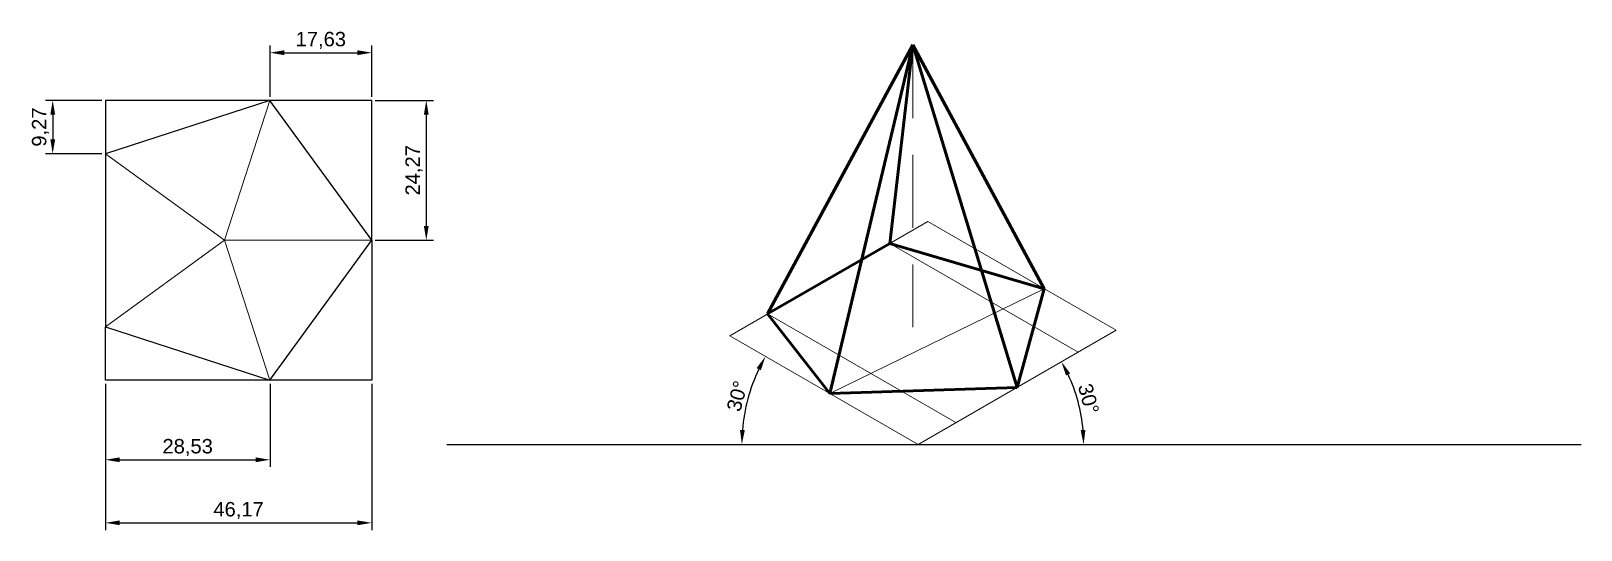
# Paper-space layout '2' of a CAD drawing. Header units: millimetres. Extents: x 18 to 287, y 39 to 126.
import ezdxf

# ---------------------------------------------------------------- set-up
doc = ezdxf.new("R2010")
doc.units = ezdxf.units.MM
doc.linetypes.add('HIDDEN', pattern=[9.525, 6.35, -3.175])
doc.styles.get("Standard").update_dxf_attribs({"font": 'arial.ttf'})
doc.dimstyles.new('ISO-25', dxfattribs={"dimtxt": 2.5, "dimasz": 2.5, "dimexe": 1.25, "dimexo": 0.625, "dimtad": 1, "dimtxsty": 'Standard', "dimcen": 2.5, "dimadec": 0, "dimazin": 0, "dimtfac": 1, "dimtmove": 0, "dimatfit": 3, "dimfxl": 1, "dimarcsym": 0})

# ---------------------------------------------------------------- blocks, each defined once
blk = doc.blocks.new('*D13')
at = {"color": 0, "lineweight": -2, "transparency": 16777216}
for p, q in [((59.73, 114.13), (59.73, 123.02)), ((62.23, 121.77), (74.86, 121.77)), ((77.36, 114.13), (77.36, 123.02))]:
    blk.add_line(p, q, dxfattribs=at)
at = {"color": 0, "lineweight": 15, "transparency": 16777216}
for points in [[(62.23, 122.19), (62.23, 121.35), (59.73, 121.77)], [(74.86, 122.19), (74.86, 121.35), (77.36, 121.77)]]:
    blk.add_solid(points, dxfattribs=at)
at = {"layer": 'Defpoints', "color": 0, "lineweight": 15, "transparency": 16777216}
for p in [(77.36, 121.77), (59.73, 113.5), (77.36, 113.5)]:
    blk.add_point(p, dxfattribs=at)
at = {"color": 0, "transparency": 16777216, "insert": (68.54, 123.9), "char_height": 2.5, "attachment_point": 5}
blk.add_mtext('17,63', dxfattribs=at)
blk = doc.blocks.new('*D14')
at = {"color": 0, "lineweight": -2, "transparency": 16777216}
for p, q in [((77.98, 113.5), (88.07, 113.5)), ((86.82, 111), (86.82, 91.73)), ((77.98, 89.23), (88.07, 89.23))]:
    blk.add_line(p, q, dxfattribs=at)
at = {"color": 0, "lineweight": 15, "transparency": 16777216}
for points in [[(86.4, 111), (87.24, 111), (86.82, 113.5)], [(86.4, 91.73), (87.24, 91.73), (86.82, 89.23)]]:
    blk.add_solid(points, dxfattribs=at)
at = {"layer": 'Defpoints', "color": 0, "lineweight": 15, "transparency": 16777216}
for p in [(77.36, 113.5), (77.36, 89.23), (86.82, 89.23)]:
    blk.add_point(p, dxfattribs=at)
at = {"color": 0, "transparency": 16777216, "insert": (84.69, 101.37), "char_height": 2.5, "attachment_point": 5, "rotation": 90}
blk.add_mtext('24,27', dxfattribs=at)
blk = doc.blocks.new('*D15')
at = {"color": 0, "lineweight": -2, "transparency": 16777216}
for p, q in [((30.57, 113.5), (20.81, 113.5)), ((22.06, 111), (22.06, 106.73)), ((30.57, 104.23), (20.81, 104.23))]:
    blk.add_line(p, q, dxfattribs=at)
at = {"color": 0, "lineweight": 15, "transparency": 16777216}
for points in [[(21.65, 111), (22.48, 111), (22.06, 113.5)], [(21.65, 106.73), (22.48, 106.73), (22.06, 104.23)]]:
    blk.add_solid(points, dxfattribs=at)
at = {"layer": 'Defpoints', "color": 0, "lineweight": 15, "transparency": 16777216}
for p in [(31.19, 113.5), (22.06, 104.23), (31.19, 104.23)]:
    blk.add_point(p, dxfattribs=at)
at = {"color": 0, "transparency": 16777216, "insert": (19.94, 108.87), "char_height": 2.5, "attachment_point": 5, "rotation": 90}
blk.add_mtext('9,27', dxfattribs=at)
blk = doc.blocks.new('*D16')
at = {"color": 0, "lineweight": -2, "transparency": 16777216}
for p, q in [((31.19, 64.34), (31.19, 49.91)), ((59.73, 64.34), (59.73, 49.91)), ((33.69, 51.16), (57.23, 51.16))]:
    blk.add_line(p, q, dxfattribs=at)
at = {"color": 0, "lineweight": 15, "transparency": 16777216}
for points in [[(33.69, 51.57), (33.69, 50.74), (31.19, 51.16)], [(57.23, 51.57), (57.23, 50.74), (59.73, 51.16)]]:
    blk.add_solid(points, dxfattribs=at)
at = {"layer": 'Defpoints', "color": 0, "lineweight": 15, "transparency": 16777216}
for p in [(31.19, 64.96), (59.73, 64.96), (59.73, 51.16)]:
    blk.add_point(p, dxfattribs=at)
at = {"color": 0, "transparency": 16777216, "insert": (45.46, 53.28), "char_height": 2.5, "attachment_point": 5}
blk.add_mtext('28,53', dxfattribs=at)
blk = doc.blocks.new('*D17')
at = {"color": 0, "lineweight": -2, "transparency": 16777216}
for p, q in [((31.19, 64.34), (31.19, 38.97)), ((77.36, 64.34), (77.36, 38.97)), ((33.69, 40.22), (74.86, 40.22))]:
    blk.add_line(p, q, dxfattribs=at)
at = {"color": 0, "lineweight": 15, "transparency": 16777216}
for points in [[(33.69, 40.64), (33.69, 39.81), (31.19, 40.22)], [(74.86, 40.64), (74.86, 39.81), (77.36, 40.22)]]:
    blk.add_solid(points, dxfattribs=at)
at = {"layer": 'Defpoints', "color": 0, "lineweight": 15, "transparency": 16777216}
for p in [(31.19, 64.96), (77.36, 64.96), (77.36, 40.22)]:
    blk.add_point(p, dxfattribs=at)
at = {"color": 0, "transparency": 16777216, "insert": (54.28, 42.35), "char_height": 2.5, "attachment_point": 5}
blk.add_mtext('46,17', dxfattribs=at)
blk = doc.blocks.new('*D18')
at = {"color": 0, "lineweight": -2, "transparency": 16777216}
blk.add_arc((172.08, 53.81), 30.55, 154.69, 175.31, dxfattribs=at)
at = {"color": 0, "lineweight": 15, "transparency": 16777216}
for points in [[(144.09, 67.07), (144.83, 66.68), (145.62, 69.09)], [(142.04, 56.3), (141.21, 56.33), (141.53, 53.81)]]:
    blk.add_solid(points, dxfattribs=at)
at = {"layer": 'Defpoints', "color": 0, "lineweight": 15, "transparency": 16777216}
for p in [(139.43, 72.66), (143.37, 64.26), (90.37, 53.81), (172.08, 53.81), (287, 53.81)]:
    blk.add_point(p, dxfattribs=at)
at = {"color": 0, "lineweight": 15, "transparency": 16777216, "insert": (140.73, 62.21), "char_height": 2.5, "attachment_point": 5, "rotation": 75}
blk.add_mtext('30°', dxfattribs=at)
blk = doc.blocks.new('*D19')
at = {"color": 0, "lineweight": -2, "transparency": 16777216}
blk.add_arc((172.08, 53.81), 28.71, 4.9914, 25.0086, dxfattribs=at)
at = {"color": 0, "lineweight": 15, "transparency": 16777216}
for points in [[(197.72, 65.76), (198.46, 66.14), (196.94, 68.17)], [(201.09, 56.33), (200.26, 56.29), (200.78, 53.81)]]:
    blk.add_solid(points, dxfattribs=at)
at = {"layer": 'Defpoints', "color": 0, "lineweight": 15, "transparency": 16777216}
for p in [(206.39, 73.63), (200.35, 58.8), (90.37, 53.81), (172.08, 53.81), (287, 53.81)]:
    blk.add_point(p, dxfattribs=at)
at = {"color": 0, "lineweight": 15, "transparency": 16777216, "insert": (201.64, 61.74), "char_height": 2.5, "attachment_point": 5, "rotation": 285}
blk.add_mtext('30°', dxfattribs=at)

psp = doc.layouts.new('2')

# ---------------------------------------------------------------- linework, layer by layer
at = {"lineweight": 50}
for p, q in [((171.192, 123.123), (145.987, 76.445)), ((171.192, 123.123), (156.776, 62.648)), ((171.192, 123.123), (167.197, 88.691)), ((171.192, 123.123), (189.235, 63.722)), ((171.192, 123.123), (193.923, 80.829)), ((167.197, 88.691), (145.987, 76.445)), ((193.923, 80.829), (167.197, 88.691)), ((189.235, 63.722), (193.923, 80.829)), ((145.987, 76.445), (156.776, 62.648)), ((156.776, 62.648), (189.235, 63.722))]:
    psp.add_line(p, q, dxfattribs=at)
at = {"linetype": 'HIDDEN', "lineweight": 15, "ltscale": 2}
psp.add_line((171.192, 123.123), (171.192, 74.139), dxfattribs=at)
for p, q in [((59.725, 113.503), (31.193, 113.503)), ((31.193, 113.503), (31.193, 104.232)), ((77.359, 113.503), (59.725, 113.503)), ((77.359, 89.232), (77.359, 113.503)), ((77.359, 89.232), (77.359, 64.962)), ((31.193, 64.962), (31.193, 74.232)), ((59.725, 64.962), (31.193, 64.962)), ((77.359, 64.962), (59.725, 64.962)), ((90.369, 53.815), (287.004, 53.815))]:
    psp.add_line(p, q)
at = {"lineweight": 15}
for p, q in [((51.839, 89.232), (59.725, 113.503)), ((31.193, 104.232), (51.839, 89.232)), ((173.751, 92.475), (139.433, 72.661)), ((206.395, 73.629), (173.751, 92.475)), ((51.839, 89.232), (31.193, 74.232)), ((51.839, 89.232), (59.725, 64.962)), ((51.839, 89.232), (77.359, 89.232)), ((167.197, 88.691), (199.841, 69.845)), ((156.776, 62.648), (193.923, 80.829)), ((145.987, 76.445), (178.63, 57.599)), ((139.433, 72.661), (172.076, 53.815)), ((172.076, 53.815), (206.395, 73.629))]:
    psp.add_line(p, q, dxfattribs=at)
psp.add_lwpolyline([(31.193, 104.232), (31.193, 74.232), (59.725, 64.962), (77.359, 89.232), (59.725, 113.503)], close=True)

# ---------------------------------------------------------------- dimensions: what is measured, and where the dimension line sits
for base, p1, p2, picture, middle in [((77.359, 121.769), (59.725, 113.503), (77.359, 113.503), '*D13', (68.542, 123.896)), ((59.725, 51.156), (31.193, 64.962), (59.725, 64.962), '*D16', (45.459, 53.283)), ((77.359, 40.224), (31.193, 64.962), (77.359, 64.962), '*D17', (54.276, 42.351))]:
    dim = psp.add_linear_dim(base=base, p1=p1, p2=p2, dimstyle='ISO-25')
    dim.commit()
    dim.dimension.update_dxf_attribs({"geometry": picture, "text_midpoint": middle})
for base, p1, p2, picture, middle in [((22.064, 104.232), (31.193, 113.503), (31.193, 104.232), '*D15', (19.937, 108.868)), ((86.821, 89.232), (77.359, 113.503), (77.359, 89.232), '*D14', (84.693, 101.368))]:
    dim = psp.add_linear_dim(base=base, p1=p1, p2=p2, angle=90, dimstyle='ISO-25')
    dim.commit()
    dim.dimension.update_dxf_attribs({"geometry": picture, "text_midpoint": middle})
for base, line2, picture, middle in [((200.346, 58.8), ((172.076, 53.815), (206.395, 73.629)), '*D19', (201.641, 61.737)), ((143.368, 64.264), ((139.433, 72.661), (172.076, 53.815)), '*D18', (140.729, 62.214))]:
    dim = psp.add_angular_dim_2l(base=base, line1=((90.369, 53.815), (287.004, 53.815)), line2=line2, dimstyle='ISO-25', dxfattribs=at)
    dim.commit()
    dim.dimension.update_dxf_attribs({"geometry": picture, "text_midpoint": middle})

doc.saveas('drawing.dxf')
